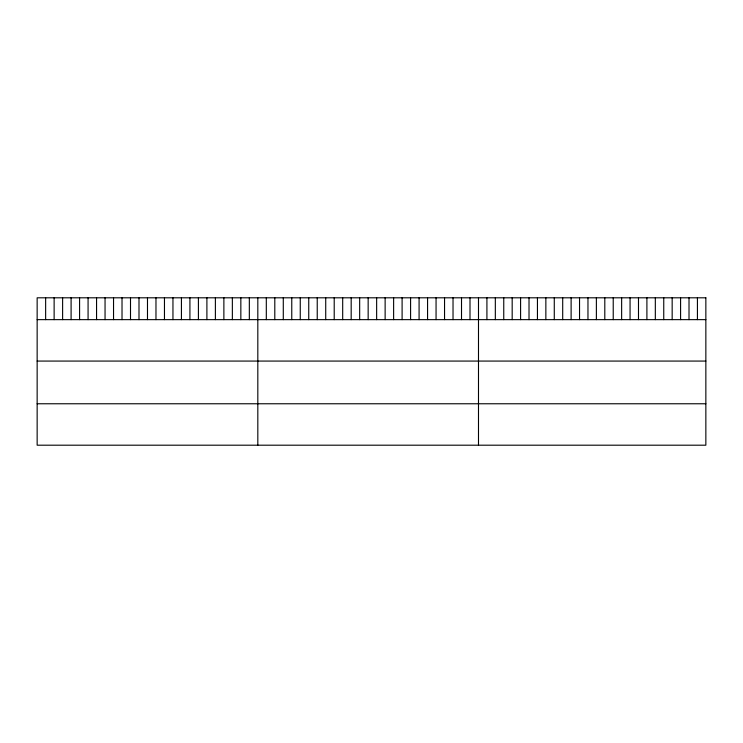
<?xml version="1.0" encoding="UTF-8"?>
<svg xmlns="http://www.w3.org/2000/svg" width="743" height="743" viewBox="0 0 743 743"><rect width="100%" height="100%" fill="white"/><g stroke="black" fill="none" stroke-linecap="round" stroke-linejoin="round"><path stroke-width="1.11" d="M37.15 319.639L705.85 319.639M37.15 361.07L705.85 361.07M37.15 403.765L705.85 403.765M697.426 297.804L697.426 319.639M689.012 297.804L689.012 319.639M680.588 297.804L680.588 319.639M672.164 297.804L672.164 319.639M663.75 297.804L663.75 319.639M655.326 297.804L655.326 319.639M646.902 297.804L646.902 319.639M638.488 297.804L638.488 319.639M630.064 297.804L630.064 319.639M621.64 297.804L621.64 319.639M613.226 297.804L613.226 319.639M604.802 297.804L604.802 319.639M596.378 297.804L596.378 319.639M587.964 297.804L587.964 319.639M579.54 297.804L579.54 319.639M571.116 297.804L571.116 319.639M562.702 297.804L562.702 319.639M554.278 297.804L554.278 319.639M545.854 297.804L545.854 319.639M537.44 297.804L537.44 319.639M529.016 297.804L529.016 319.639M520.592 297.804L520.592 319.639M512.178 297.804L512.178 319.639M503.754 297.804L503.754 319.639M495.33 297.804L495.33 319.639M486.916 297.804L486.916 319.639M478.492 297.804L478.492 445.196M470.003 297.804L470.003 319.639M461.514 297.804L461.514 319.639M453.026 297.804L453.026 319.639M444.546 297.804L444.546 319.639M436.057 297.804L436.057 319.639M427.569 297.804L427.569 319.639M419.08 297.804L419.08 319.639M410.591 297.804L410.591 319.639M402.102 297.804L402.102 319.639M393.623 297.804L393.623 319.639M385.134 297.804L385.134 319.639M376.645 297.804L376.645 319.639M368.156 297.804L368.156 319.639M359.668 297.804L359.668 319.639M351.179 297.804L351.179 319.639M342.69 297.804L342.69 319.639M334.211 297.804L334.211 319.639M325.722 297.804L325.722 319.639M317.233 297.804L317.233 319.639M308.744 297.804L308.744 319.639M300.256 297.804L300.256 319.639M291.767 297.804L291.767 319.639M283.287 297.804L283.287 319.639M274.799 297.804L274.799 319.639M266.31 297.804L266.31 319.639M257.821 297.804L257.821 445.196M249.332 297.804L249.332 319.639M240.843 297.804L240.843 319.639M232.355 297.804L232.355 319.639M223.875 297.804L223.875 319.639M215.386 297.804L215.386 319.639M206.898 297.804L206.898 319.639M198.409 297.804L198.409 319.639M189.92 297.804L189.92 319.639M181.431 297.804L181.431 319.639M172.952 297.804L172.952 319.639M164.463 297.804L164.463 319.639M155.974 297.804L155.974 319.639M147.486 297.804L147.486 319.639M138.997 297.804L138.997 319.639M130.508 297.804L130.508 319.639M122.019 297.804L122.019 319.639M113.54 297.804L113.54 319.639M105.051 297.804L105.051 319.639M96.562 297.804L96.562 319.639M88.073 297.804L88.073 319.639M79.585 297.804L79.585 319.639M71.096 297.804L71.096 319.639M62.616 297.804L62.616 319.639M54.128 297.804L54.128 319.639M45.639 297.804L45.639 319.639M705.85 297.804L37.15 297.804L37.15 445.196L705.85 445.196L705.85 297.804"/></g></svg>
